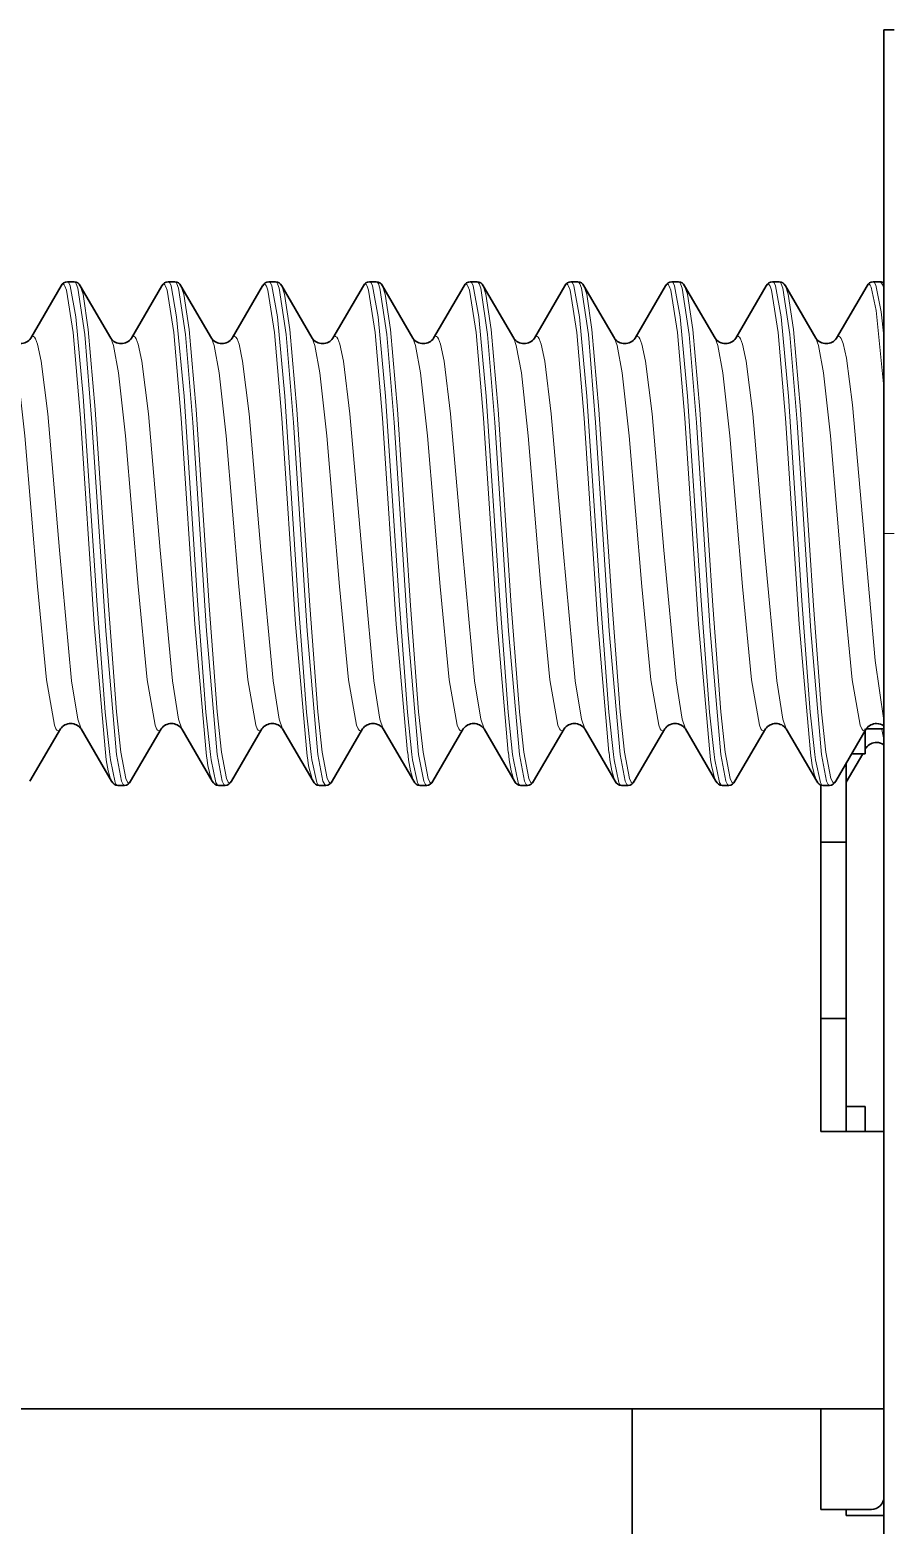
# Model space of a CAD drawing. Extents: x 377 to 822, y 181 to 641.
# Drawn here: x 585.35 to 588.76, y 431.06 to 437 of the extents above; entities that cross this region are included whole.
import ezdxf

# ---------------------------------------------------------------- set-up
doc = ezdxf.new("R2010")
doc.units = 0

msp = doc.modelspace()

# ---------------------------------------------------------------- linework, layer by layer
at = {"color": 7, "lineweight": 35, "ltscale": 0.05}
msp.add_line((588.7419, 437), (588.7419, 435), dxfattribs=at)
at = {"color": 7, "lineweight": 35, "ltscale": 0.001021}
msp.add_line((588.7419, 437), (588.7828, 437), dxfattribs=at)
at = {"color": 7, "lineweight": 35, "ltscale": 0.000671387}
for p, q in [((585.5261, 436), (585.4993, 436)), ((586.3261, 436), (586.2993, 436)), ((587.1261, 436), (587.0992, 436)), ((587.5261, 436), (587.4993, 436)), ((588.3261, 436), (588.2993, 436)), ((586.1261, 434), (586.0992, 434)), ((586.5261, 434), (586.4993, 434)), ((587.3261, 434), (587.2993, 434)), ((588.1261, 434), (588.0992, 434)), ((588.5261, 434), (588.4993, 434))]:
    msp.add_line(p, q, dxfattribs=at)
at = {"color": 7, "lineweight": 35, "ltscale": 0.000669861}
for p, q in [((585.9261, 436), (585.8993, 436)), ((586.7261, 436), (586.6993, 436)), ((587.9261, 436), (587.8993, 436)), ((588.7261, 436), (588.6993, 436)), ((585.7261, 434), (585.6993, 434)), ((586.9261, 434), (586.8993, 434)), ((587.7261, 434), (587.6993, 434))]:
    msp.add_line(p, q, dxfattribs=at)
at = {"color": 7, "lineweight": 35, "ltscale": 0.006018}
for p, q in [((585.4749, 435.9839), (585.3538, 435.7758)), ((585.9505, 435.9839), (586.0716, 435.7758)), ((587.1505, 435.9839), (587.2716, 435.7758)), ((587.4749, 435.9839), (587.3538, 435.7758)), ((587.9505, 435.9839), (588.0716, 435.7758)), ((586.1505, 434.0161), (586.2716, 434.2242)), ((586.4749, 434.0161), (586.3538, 434.2242)), ((586.9505, 434.0161), (587.0716, 434.2242)), ((588.1505, 434.0161), (588.2716, 434.2242)), ((588.4749, 434.0161), (588.3538, 434.2242))]:
    msp.add_line(p, q, dxfattribs=at)
at = {"color": 7, "lineweight": 35, "ltscale": 0.006017}
for p, q in [((585.5505, 435.9839), (585.6716, 435.7758)), ((585.8748, 435.9839), (585.7538, 435.7758)), ((586.2748, 435.9839), (586.1538, 435.7758)), ((586.3505, 435.9839), (586.4716, 435.7758)), ((586.6748, 435.9839), (586.5538, 435.7758)), ((586.7505, 435.9839), (586.8716, 435.7758)), ((587.0748, 435.9839), (586.9538, 435.7758)), ((587.5505, 435.9839), (587.6716, 435.7758)), ((587.8748, 435.9839), (587.7538, 435.7758)), ((588.2748, 435.9839), (588.1538, 435.7758)), ((588.3505, 435.9839), (588.4716, 435.7758)), ((588.6748, 435.9839), (588.5538, 435.7758)), ((585.3505, 434.0161), (585.4716, 434.2242)), ((585.6748, 434.0161), (585.5538, 434.2242)), ((585.7505, 434.0161), (585.8716, 434.2242)), ((586.0748, 434.0161), (585.9538, 434.2242)), ((586.5505, 434.0161), (586.6716, 434.2242)), ((586.8748, 434.0161), (586.7538, 434.2242)), ((587.2748, 434.0161), (587.1538, 434.2242)), ((587.3505, 434.0161), (587.4716, 434.2242)), ((587.6748, 434.0161), (587.5538, 434.2242)), ((587.7505, 434.0161), (587.8716, 434.2242)), ((588.0748, 434.0161), (587.9538, 434.2242)), ((588.5505, 434.0161), (588.6716, 434.2242))]:
    msp.add_line(p, q, dxfattribs=at)
at = {"color": 7, "lineweight": 35, "ltscale": 0.24871}
msp.add_line((588.7419, 435), (588.7419, 425.0516), dxfattribs=at)
at = {"color": 7, "lineweight": 13, "ltscale": 0.001021}
msp.add_line((588.7419, 435), (588.7828, 435), dxfattribs=at)
at = {"color": 7, "lineweight": 35, "ltscale": 0.0025}
for p, q in [((588.6669, 434.1248), (588.6669, 434.2248)), ((588.6669, 432.7248), (588.6669, 432.6248))]:
    msp.add_line(p, q, dxfattribs=at)
at = {"color": 7, "lineweight": 35, "ltscale": 0.001749}
msp.add_line((588.7419, 434.2248), (588.672, 434.2248), dxfattribs=at)
at = {"color": 7, "lineweight": 13, "ltscale": 0.001009}
msp.add_line((588.7419, 434.1825), (588.7335, 434.2219), dxfattribs=at)
at = {"color": 7, "lineweight": 35, "ltscale": 0.000289917}
msp.add_line((588.7419, 434.2364), (588.7419, 434.2248), dxfattribs=at)
at = {"color": 7, "lineweight": 35, "ltscale": 0.00326}
msp.add_line((588.5919, 434.0121), (588.6575, 434.1248), dxfattribs=at)
at = {"color": 7, "lineweight": 35, "ltscale": 0.001329}
msp.add_line((588.6669, 434.1248), (588.6138, 434.1248), dxfattribs=at)
at = {"color": 7, "lineweight": 13, "ltscale": 0.00018743}
msp.add_line((588.6716, 434.1489), (588.6669, 434.143), dxfattribs=at)
at = {"color": 7, "lineweight": 35, "ltscale": 0.007812}
msp.add_line((588.5919, 433.7748), (588.5919, 434.0873), dxfattribs=at)
at = {"color": 7, "lineweight": 35, "ltscale": 0.034409}
msp.add_line((588.4919, 434.0011), (588.4919, 432.6248), dxfattribs=at)
at = {"color": 7, "lineweight": 35, "ltscale": 0.002499}
for p, q in [((588.4919, 433.7748), (588.5919, 433.7748)), ((588.4919, 433.0748), (588.5919, 433.0748))]:
    msp.add_line(p, q, dxfattribs=at)
at = {"color": 7, "lineweight": 35, "ltscale": 0.0175}
msp.add_line((588.5919, 433.0748), (588.5919, 433.7748), dxfattribs=at)
at = {"color": 7, "lineweight": 35, "ltscale": 0.01125}
msp.add_line((588.5919, 432.6248), (588.5919, 433.0748), dxfattribs=at)
at = {"color": 7, "lineweight": 35, "ltscale": 0.001875}
msp.add_line((588.6669, 432.7248), (588.5919, 432.7248), dxfattribs=at)
at = {"color": 7, "lineweight": 35, "ltscale": 0.00625}
msp.add_line((588.4919, 432.6248), (588.7419, 432.6248), dxfattribs=at)
at = {"color": 7, "lineweight": 35, "ltscale": 0.027499}
msp.add_line((588.7419, 432.6248), (588.7419, 431.5248), dxfattribs=at)
at = {"color": 7, "lineweight": 35, "ltscale": 0.1075}
msp.add_line((584.442, 431.5248), (588.7419, 431.5248), dxfattribs=at)
at = {"color": 7, "lineweight": 35, "ltscale": 0.05062}
msp.add_line((587.7419, 429.5), (587.7419, 431.5248), dxfattribs=at)
at = {"color": 7, "lineweight": 35, "ltscale": 0.010001}
msp.add_line((588.4919, 431.1248), (588.4919, 431.5248), dxfattribs=at)
at = {"color": 7, "lineweight": 35, "ltscale": 0.00875}
msp.add_line((588.7419, 431.5248), (588.7419, 431.1748), dxfattribs=at)
at = {"color": 7, "lineweight": 35, "ltscale": 0.005}
for p, q in [((588.692, 431.1248), (588.4919, 431.1248)), ((588.7419, 430.9), (588.7419, 431.1))]:
    msp.add_line(p, q, dxfattribs=at)
at = {"color": 7, "lineweight": 35, "ltscale": 0.000619507}
msp.add_line((588.5919, 431.1248), (588.5919, 431.1), dxfattribs=at)
msp.add_line((588.5919, 431.1248), (588.5919, 431.1), dxfattribs=at)
at = {"color": 7, "lineweight": 35, "ltscale": 0.003751}
for p, q in [((588.7419, 431.1), (588.5919, 431.1)), ((588.5919, 431.1), (588.7419, 431.1))]:
    msp.add_line(p, q, dxfattribs=at)
at = {"color": 7, "lineweight": 13}
for points in [[(585.4992, 436), (585.5005, 435.9998), (585.5031, 435.9982), (585.5057, 435.995), (585.5108, 435.9836), (585.5333, 435.861), (585.5625, 435.5455), (585.6163, 434.7347), (585.6495, 434.2903), (585.6674, 434.1224)], [(585.5262, 436), (585.5278, 435.9997), (585.531, 435.997), (585.5342, 435.9919), (585.5406, 435.9742), (585.5681, 435.7905), (585.597, 435.4407), (585.6514, 434.6133), (585.6943, 434.1224)], [(585.8992, 436), (585.9005, 435.9998), (585.9031, 435.9982), (585.9056, 435.995), (585.9108, 435.9836), (585.9332, 435.861), (585.9625, 435.5455), (586.0164, 434.7347), (586.0495, 434.2903), (586.0674, 434.1224)], [(585.9261, 436), (585.9278, 435.9997), (585.931, 435.997), (585.9342, 435.9919), (585.9406, 435.9742), (585.9681, 435.7905), (585.997, 435.4407), (586.0514, 434.6133), (586.0942, 434.1224)], [(586.2992, 436), (586.3005, 435.9998), (586.303, 435.9982), (586.3057, 435.995), (586.3108, 435.9836), (586.3333, 435.861), (586.3625, 435.5455), (586.4164, 434.7347), (586.4495, 434.2903), (586.4674, 434.1224)], [(586.3262, 436), (586.3278, 435.9997), (586.331, 435.997), (586.3342, 435.9919), (586.3406, 435.9742), (586.368, 435.7905), (586.397, 435.4407), (586.4514, 434.6133), (586.4943, 434.1224)], [(586.6992, 436), (586.7005, 435.9998), (586.7031, 435.9982), (586.7056, 435.995), (586.7108, 435.9836), (586.7332, 435.861), (586.7625, 435.5455), (586.8163, 434.7347), (586.8495, 434.2903), (586.8674, 434.1224)], [(586.7262, 436), (586.7278, 435.9997), (586.731, 435.997), (586.7342, 435.9919), (586.7406, 435.9742), (586.7681, 435.7905), (586.7971, 435.4407), (586.8514, 434.6133), (586.8943, 434.1224)], [(587.0992, 436), (587.1005, 435.9998), (587.1031, 435.9982), (587.1057, 435.995), (587.1108, 435.9836), (587.1332, 435.861), (587.1625, 435.5455), (587.2164, 434.7347), (587.2495, 434.2903), (587.2675, 434.1224)], [(587.1262, 436), (587.1278, 435.9997), (587.131, 435.997), (587.1342, 435.9919), (587.1406, 435.9742), (587.1681, 435.7905), (587.197, 435.4407), (587.2513, 434.6133), (587.2943, 434.1224)], [(587.4992, 436), (587.5005, 435.9998), (587.5031, 435.9982), (587.5057, 435.995), (587.5108, 435.9836), (587.5333, 435.861), (587.5625, 435.5455), (587.6163, 434.7347), (587.6495, 434.2903), (587.6674, 434.1224)], [(587.5262, 436), (587.5278, 435.9997), (587.531, 435.997), (587.5342, 435.9919), (587.5406, 435.9742), (587.5681, 435.7905), (587.597, 435.4407), (587.6514, 434.6133), (587.6943, 434.1224)], [(587.8992, 436), (587.9005, 435.9998), (587.9031, 435.9982), (587.9056, 435.995), (587.9108, 435.9836), (587.9332, 435.861), (587.9625, 435.5455), (588.0164, 434.7347), (588.0495, 434.2903), (588.0674, 434.1224)], [(587.9261, 436), (587.9278, 435.9997), (587.931, 435.997), (587.9342, 435.9919), (587.9406, 435.9742), (587.9681, 435.7905), (587.997, 435.4407), (588.0514, 434.6133), (588.0942, 434.1224)], [(588.2992, 436), (588.3005, 435.9998), (588.303, 435.9982), (588.3057, 435.995), (588.3108, 435.9836), (588.3333, 435.861), (588.3625, 435.5455), (588.4164, 434.7347), (588.4495, 434.2903), (588.4674, 434.1224)], [(588.3262, 436), (588.3278, 435.9997), (588.331, 435.997), (588.3342, 435.9919), (588.3406, 435.9742), (588.368, 435.7905), (588.397, 435.4407), (588.4514, 434.6133), (588.4943, 434.1224)], [(588.6992, 436), (588.7004, 435.9998), (588.7028, 435.9985), (588.7051, 435.9957), (588.7099, 435.9861), (588.7307, 435.8805), (588.7419, 435.7844)], [(585.4819, 435.99), (585.4835, 435.9897), (585.4865, 435.9874), (585.4896, 435.9827), (585.4957, 435.9667), (585.5222, 435.798), (585.5513, 435.4581), (585.6055, 434.6406), (585.6501, 434.1307)], [(585.5505, 435.9839), (585.5615, 435.9508), (585.5824, 435.8104), (585.6103, 435.4929), (585.6621, 434.7146), (585.6942, 434.2917), (585.7115, 434.1317)], [(585.8819, 435.99), (585.8834, 435.9897), (585.8865, 435.9874), (585.8896, 435.9827), (585.8958, 435.9667), (585.9222, 435.798), (585.9513, 435.4581), (586.0056, 434.6406), (586.0501, 434.1307)], [(585.9505, 435.9839), (585.9614, 435.9508), (585.9824, 435.8104), (586.0103, 435.4929), (586.0621, 434.7146), (586.0942, 434.2917), (586.1116, 434.1317)], [(586.2819, 435.99), (586.2834, 435.9897), (586.2865, 435.9874), (586.2896, 435.9827), (586.2957, 435.9667), (586.3222, 435.798), (586.3513, 435.4581), (586.4056, 434.6406), (586.4501, 434.1307)], [(586.3505, 435.9839), (586.3615, 435.9508), (586.3824, 435.8104), (586.4103, 435.4929), (586.4621, 434.7146), (586.4942, 434.2917), (586.5115, 434.1317)], [(586.6819, 435.99), (586.6835, 435.9897), (586.6865, 435.9874), (586.6896, 435.9827), (586.6957, 435.9667), (586.7222, 435.798), (586.7513, 435.4581), (586.8055, 434.6406), (586.8502, 434.1307)], [(586.7505, 435.9839), (586.7614, 435.9508), (586.7824, 435.8104), (586.8103, 435.4929), (586.8621, 434.7146), (586.8942, 434.2917), (586.9116, 434.1317)], [(587.0819, 435.99), (587.0834, 435.9897), (587.0865, 435.9874), (587.0896, 435.9827), (587.0957, 435.9667), (587.1222, 435.798), (587.1512, 435.4581), (587.2056, 434.6406), (587.2501, 434.1307)], [(587.1505, 435.9839), (587.1614, 435.9508), (587.1824, 435.8104), (587.2103, 435.4929), (587.2621, 434.7146), (587.2942, 434.2917), (587.3116, 434.1317)], [(587.4819, 435.99), (587.4835, 435.9897), (587.4865, 435.9874), (587.4896, 435.9827), (587.4957, 435.9667), (587.5222, 435.798), (587.5513, 435.4581), (587.6055, 434.6406), (587.6501, 434.1307)], [(587.5505, 435.9839), (587.5615, 435.9508), (587.5824, 435.8104), (587.6103, 435.4929), (587.6621, 434.7146), (587.6942, 434.2917), (587.7115, 434.1317)], [(587.8819, 435.99), (587.8834, 435.9897), (587.8865, 435.9874), (587.8896, 435.9827), (587.8958, 435.9667), (587.9222, 435.798), (587.9513, 435.4581), (588.0056, 434.6406), (588.0501, 434.1307)], [(587.9505, 435.9839), (587.9614, 435.9508), (587.9824, 435.8104), (588.0103, 435.4929), (588.0621, 434.7146), (588.0942, 434.2917), (588.1116, 434.1317)], [(588.2819, 435.99), (588.2834, 435.9897), (588.2865, 435.9874), (588.2896, 435.9827), (588.2957, 435.9667), (588.3222, 435.798), (588.3513, 435.4581), (588.4056, 434.6406), (588.4501, 434.1307)], [(588.3505, 435.9839), (588.3615, 435.9508), (588.3824, 435.8104), (588.4103, 435.4929), (588.4621, 434.7146), (588.4942, 434.2917), (588.5115, 434.1317)], [(588.6819, 435.99), (588.683, 435.9898), (588.6852, 435.9886), (588.6875, 435.9862), (588.6919, 435.9778), (588.7114, 435.8852), (588.7419, 435.5813)], [(585.4627, 434.2165), (585.4597, 434.2174), (585.4576, 434.219), (585.4536, 434.2245), (585.4476, 434.2386), (585.4158, 434.4196), (585.38, 434.7896), (585.3298, 435.3874), (585.3021, 435.6383), (585.2821, 435.7473), (585.2716, 435.7758)], [(585.5538, 434.2242), (585.5406, 434.2628), (585.5163, 434.4155), (585.4681, 434.9339), (585.4211, 435.4755), (585.3951, 435.6839), (585.3809, 435.7516), (585.3729, 435.7734), (585.3688, 435.7798), (585.3647, 435.7831), (585.3627, 435.7835)], [(585.8627, 434.2165), (585.8596, 434.2174), (585.8576, 434.219), (585.8536, 434.2245), (585.8475, 434.2386), (585.8158, 434.4196), (585.78, 434.7896), (585.7297, 435.3874), (585.7021, 435.6383), (585.6821, 435.7473), (585.6716, 435.7758)], [(585.9538, 434.2242), (585.9407, 434.2628), (585.9163, 434.4155), (585.868, 434.9339), (585.8212, 435.4755), (585.7951, 435.6839), (585.7809, 435.7516), (585.7729, 435.7734), (585.7688, 435.7798), (585.7647, 435.7831), (585.7627, 435.7835)], [(586.2627, 434.2165), (586.2596, 434.2174), (586.2576, 434.219), (586.2535, 434.2245), (586.2476, 434.2386), (586.2158, 434.4196), (586.18, 434.7896), (586.1298, 435.3874), (586.1021, 435.6383), (586.0822, 435.7473), (586.0716, 435.7758)], [(586.3538, 434.2242), (586.3407, 434.2628), (586.3163, 434.4155), (586.2681, 434.9339), (586.2211, 435.4755), (586.1951, 435.6839), (586.1809, 435.7516), (586.1729, 435.7734), (586.1688, 435.7798), (586.1647, 435.7831), (586.1627, 435.7835)], [(586.6627, 434.2165), (586.6596, 434.2174), (586.6576, 434.219), (586.6536, 434.2245), (586.6475, 434.2386), (586.6158, 434.4196), (586.58, 434.7896), (586.5298, 435.3874), (586.5021, 435.6383), (586.4821, 435.7473), (586.4716, 435.7758)], [(586.7538, 434.2242), (586.7407, 434.2628), (586.7163, 434.4155), (586.668, 434.9339), (586.6212, 435.4755), (586.5952, 435.6839), (586.5809, 435.7516), (586.5729, 435.7734), (586.5688, 435.7798), (586.5647, 435.7831), (586.5627, 435.7835)], [(587.0627, 434.2165), (587.0596, 434.2174), (587.0576, 434.219), (587.0535, 434.2245), (587.0475, 434.2386), (587.0158, 434.4196), (586.98, 434.7896), (586.9297, 435.3874), (586.9021, 435.6383), (586.8821, 435.7473), (586.8716, 435.7758)], [(587.1538, 434.2242), (587.1407, 434.2628), (587.1163, 434.4155), (587.0681, 434.9339), (587.0212, 435.4755), (586.9951, 435.6839), (586.9809, 435.7516), (586.9729, 435.7734), (586.9688, 435.7798), (586.9647, 435.7831), (586.9627, 435.7835)], [(587.4627, 434.2165), (587.4597, 434.2174), (587.4576, 434.219), (587.4536, 434.2245), (587.4476, 434.2386), (587.4158, 434.4196), (587.38, 434.7896), (587.3298, 435.3874), (587.3021, 435.6383), (587.2821, 435.7473), (587.2716, 435.7758)], [(587.5538, 434.2242), (587.5406, 434.2628), (587.5163, 434.4155), (587.4681, 434.9339), (587.4211, 435.4755), (587.3951, 435.6839), (587.3809, 435.7516), (587.3729, 435.7734), (587.3688, 435.7798), (587.3647, 435.7831), (587.3627, 435.7835)], [(587.8627, 434.2165), (587.8596, 434.2174), (587.8576, 434.219), (587.8536, 434.2245), (587.8475, 434.2386), (587.8158, 434.4196), (587.78, 434.7896), (587.7297, 435.3874), (587.7021, 435.6383), (587.6821, 435.7473), (587.6716, 435.7758)], [(587.9538, 434.2242), (587.9407, 434.2628), (587.9163, 434.4155), (587.868, 434.9339), (587.8212, 435.4755), (587.7951, 435.6839), (587.7809, 435.7516), (587.7729, 435.7734), (587.7688, 435.7798), (587.7647, 435.7831), (587.7627, 435.7835)], [(588.2627, 434.2165), (588.2596, 434.2174), (588.2576, 434.219), (588.2535, 434.2245), (588.2476, 434.2386), (588.2158, 434.4196), (588.18, 434.7896), (588.1298, 435.3874), (588.1021, 435.6383), (588.0822, 435.7473), (588.0716, 435.7758)], [(588.3538, 434.2242), (588.3407, 434.2628), (588.3163, 434.4155), (588.2681, 434.9339), (588.2211, 435.4755), (588.1951, 435.6839), (588.1809, 435.7516), (588.1729, 435.7734), (588.1688, 435.7798), (588.1647, 435.7831), (588.1627, 435.7835)], [(588.6627, 434.2165), (588.6596, 434.2174), (588.6576, 434.219), (588.6536, 434.2245), (588.6475, 434.2386), (588.6158, 434.4196), (588.58, 434.7896), (588.5298, 435.3874), (588.5021, 435.6383), (588.4821, 435.7473), (588.4716, 435.7758)], [(588.7419, 434.2577), (588.7072, 434.4964), (588.6624, 435.0042), (588.6175, 435.5107), (588.5931, 435.6959), (588.5798, 435.7553), (588.5723, 435.7746), (588.5684, 435.7803), (588.5646, 435.7831), (588.5627, 435.7835)], [(585.6992, 434), (585.6981, 434.0002), (585.6959, 434.0014), (585.6937, 434.0038), (585.6894, 434.012), (585.6703, 434.1016), (585.6674, 434.1224)], [(585.6943, 434.1224), (585.7142, 434.0173), (585.7211, 434.0031), (585.7245, 434.0003), (585.7262, 434)], [(585.7115, 434.1317), (585.7315, 434.0274), (585.7383, 434.0132), (585.7418, 434.0103), (585.7435, 434.01)], [(586.0992, 434), (586.0981, 434.0002), (586.0959, 434.0014), (586.0938, 434.0038), (586.0894, 434.012), (586.0703, 434.1016), (586.0674, 434.1224)], [(586.0942, 434.1224), (586.1143, 434.0173), (586.1211, 434.0031), (586.1245, 434.0003), (586.1262, 434)], [(586.1116, 434.1317), (586.1315, 434.0274), (586.1384, 434.0132), (586.1418, 434.0103), (586.1434, 434.01)], [(586.4992, 434), (586.4981, 434.0002), (586.4959, 434.0014), (586.4938, 434.0038), (586.4894, 434.012), (586.4703, 434.1016), (586.4674, 434.1224)], [(586.4943, 434.1224), (586.5142, 434.0173), (586.5211, 434.0031), (586.5245, 434.0003), (586.5262, 434)], [(586.5115, 434.1317), (586.5316, 434.0274), (586.5384, 434.0132), (586.5418, 434.0103), (586.5435, 434.01)], [(586.8992, 434), (586.8981, 434.0002), (586.8959, 434.0014), (586.8937, 434.0038), (586.8894, 434.012), (586.8703, 434.1016), (586.8674, 434.1224)], [(586.8943, 434.1224), (586.9142, 434.0173), (586.9211, 434.0031), (586.9245, 434.0003), (586.9261, 434)], [(586.9116, 434.1317), (586.9315, 434.0274), (586.9384, 434.0132), (586.9418, 434.0103), (586.9435, 434.01)], [(587.2992, 434), (587.2981, 434.0002), (587.2959, 434.0014), (587.2938, 434.0038), (587.2894, 434.012), (587.2703, 434.1016), (587.2675, 434.1224)], [(587.2943, 434.1224), (587.3142, 434.0173), (587.321, 434.0031), (587.3245, 434.0003), (587.3262, 434)], [(587.3116, 434.1317), (587.3315, 434.0274), (587.3384, 434.0132), (587.3418, 434.0103), (587.3434, 434.01)], [(587.6992, 434), (587.6981, 434.0002), (587.6959, 434.0014), (587.6937, 434.0038), (587.6894, 434.012), (587.6703, 434.1016), (587.6674, 434.1224)], [(587.6943, 434.1224), (587.7142, 434.0173), (587.7211, 434.0031), (587.7245, 434.0003), (587.7262, 434)], [(587.7115, 434.1317), (587.7315, 434.0274), (587.7383, 434.0132), (587.7418, 434.0103), (587.7435, 434.01)], [(588.0992, 434), (588.0981, 434.0002), (588.0959, 434.0014), (588.0938, 434.0038), (588.0894, 434.012), (588.0703, 434.1016), (588.0674, 434.1224)], [(588.0942, 434.1224), (588.1143, 434.0173), (588.1211, 434.0031), (588.1245, 434.0003), (588.1262, 434)], [(588.1116, 434.1317), (588.1315, 434.0274), (588.1384, 434.0132), (588.1418, 434.0103), (588.1434, 434.01)], [(588.4992, 434), (588.4981, 434.0002), (588.4959, 434.0014), (588.4938, 434.0038), (588.4894, 434.012), (588.4703, 434.1016), (588.4674, 434.1224)], [(588.4943, 434.1224), (588.5142, 434.0173), (588.5211, 434.0031), (588.5245, 434.0003), (588.5262, 434)], [(588.5115, 434.1317), (588.5316, 434.0274), (588.5384, 434.0132), (588.5418, 434.0103), (588.5435, 434.01)]]:
    msp.add_lwpolyline(points, dxfattribs=at)
at = {"color": 7, "lineweight": 35}
for centre, radius, start, end in [((585.5009, 435.9714), 0.0288, 93.37248, 154.38339), ((585.5245, 435.9714), 0.0288, 25.63143, 86.63092), ((585.9009, 435.9714), 0.0288, 93.37248, 154.38339), ((585.9245, 435.9714), 0.0288, 25.63143, 86.63092), ((586.3009, 435.9714), 0.0288, 93.37248, 154.38339), ((586.3245, 435.9714), 0.0288, 25.63143, 86.63092), ((586.7009, 435.9714), 0.0288, 93.37248, 154.38339), ((586.7245, 435.9714), 0.0288, 25.63143, 86.63092), ((587.1009, 435.9714), 0.0288, 93.37248, 154.38339), ((587.1245, 435.9714), 0.0288, 25.63143, 86.63092), ((587.5009, 435.9714), 0.0288, 93.37248, 154.38339), ((587.5245, 435.9714), 0.0288, 25.63143, 86.63092), ((587.9009, 435.9714), 0.0288, 93.37248, 154.38339), ((587.9245, 435.9714), 0.0288, 25.63143, 86.63092), ((588.3009, 435.9714), 0.0288, 93.37248, 154.38339), ((588.3245, 435.9714), 0.0288, 25.63143, 86.63092), ((588.7009, 435.9714), 0.0288, 93.37248, 154.38339), ((588.7258, 435.9747), 0.0254, 50.54922, 89.11218), ((585.3136, 435.8036), 0.0489, 268.91382, 325.33917), ((585.7117, 435.8036), 0.0489, 214.66083, 271.08618), ((585.7136, 435.8036), 0.0489, 268.91382, 325.33917), ((586.1118, 435.8036), 0.0489, 214.66083, 271.08618), ((586.1136, 435.8036), 0.0489, 268.91382, 325.33916), ((586.5118, 435.8036), 0.0489, 214.66084, 271.08618), ((586.5136, 435.8036), 0.0489, 268.91382, 325.33917), ((586.9117, 435.8036), 0.0489, 214.66084, 271.08618), ((586.9136, 435.8036), 0.0489, 268.91382, 325.33917), ((587.3118, 435.8036), 0.0489, 214.66083, 271.08618), ((587.3136, 435.8036), 0.0489, 268.91382, 325.33917), ((587.7117, 435.8036), 0.0489, 214.66084, 271.08618), ((587.7136, 435.8036), 0.0489, 268.91382, 325.33916), ((588.1118, 435.8036), 0.0489, 214.66084, 271.08618), ((588.1136, 435.8036), 0.0489, 268.91382, 325.33917), ((588.5118, 435.8036), 0.0489, 214.66083, 271.08618), ((588.5136, 435.8036), 0.0489, 268.91382, 325.33916), ((585.5118, 434.1964), 0.0489, 88.91382, 145.33917), ((585.5136, 434.1964), 0.0489, 34.66083, 91.08618), ((585.9117, 434.1964), 0.0489, 88.91382, 145.33916), ((585.9136, 434.1964), 0.0489, 34.66083, 91.08618), ((586.3118, 434.1964), 0.0489, 88.91382, 145.33916), ((586.3136, 434.1964), 0.0489, 34.66083, 91.08618), ((586.7117, 434.1964), 0.0489, 88.91382, 145.33917), ((586.7136, 434.1964), 0.0489, 34.66084, 91.08618), ((587.1118, 434.1964), 0.0489, 88.91382, 145.33916), ((587.1136, 434.1964), 0.0489, 34.66084, 91.08618), ((587.5118, 434.1964), 0.0489, 88.91382, 145.33917), ((587.5136, 434.1964), 0.0489, 34.66083, 91.08618), ((587.9117, 434.1964), 0.0489, 88.91382, 145.33917), ((587.9136, 434.1964), 0.0489, 34.66083, 91.08618), ((588.3118, 434.1964), 0.0489, 88.91382, 145.33916), ((588.3136, 434.1964), 0.0489, 34.66083, 91.08618), ((588.7117, 434.1964), 0.0489, 88.91382, 145.33916), ((588.7128, 434.1939), 0.0515, 55.35385, 90.15375), ((588.7117, 434.1212), 0.0489, 88.91382, 145.33916), ((588.7128, 434.1187), 0.0515, 55.32437, 90.15419), ((585.7009, 434.0286), 0.0288, 205.61661, 266.62752), ((585.7245, 434.0286), 0.0288, 273.36908, 334.36857), ((586.1009, 434.0286), 0.0288, 205.61661, 266.62752), ((586.1245, 434.0286), 0.0288, 273.36908, 334.36857), ((586.5009, 434.0286), 0.0288, 205.61661, 266.62752), ((586.5245, 434.0286), 0.0288, 273.36908, 334.36857), ((586.9009, 434.0286), 0.0288, 205.61661, 266.62752), ((586.9245, 434.0286), 0.0288, 273.36908, 334.36857), ((587.3009, 434.0286), 0.0288, 205.61661, 266.62752), ((587.3245, 434.0286), 0.0288, 273.36908, 334.36857), ((587.7009, 434.0286), 0.0288, 205.61661, 266.62752), ((587.7245, 434.0286), 0.0288, 273.36908, 334.36857), ((588.1009, 434.0286), 0.0288, 205.61661, 266.62752), ((588.1245, 434.0286), 0.0288, 273.36908, 334.36857), ((588.5009, 434.0286), 0.0288, 205.61661, 266.62752), ((588.5245, 434.0286), 0.0288, 273.36908, 334.36857), ((588.692, 431.1748), 0.05, 270, 0)]:
    msp.add_arc(centre, radius, start, end, dxfattribs=at)
at = {"color": 7, "lineweight": 13}
for centre, radius, start, end in [((588.6992, 435.9685), 0.042, 0.95118, 49.50562), ((585.4842, 435.9805), 0.00986, 103.68469, 160.12131), ((585.8842, 435.9805), 0.00986, 103.68469, 160.12131), ((586.2842, 435.9805), 0.00986, 103.68469, 160.12131), ((586.6842, 435.9805), 0.00986, 103.68469, 160.12131), ((587.0842, 435.9805), 0.00986, 103.68469, 160.12131), ((587.4842, 435.9805), 0.00986, 103.68469, 160.12131), ((587.8842, 435.9805), 0.00986, 103.68469, 160.12131), ((588.2842, 435.9805), 0.00986, 103.68469, 160.12131), ((588.6842, 435.9805), 0.00986, 103.68469, 160.12131), ((585.3655, 435.7715), 0.0124, 103.58652, 159.95404), ((585.7656, 435.7715), 0.0124, 103.58652, 159.95404), ((586.1656, 435.7715), 0.0124, 103.58653, 159.95404), ((586.5656, 435.7715), 0.0124, 103.58652, 159.95404), ((586.9656, 435.7715), 0.0124, 103.58652, 159.95404), ((587.3655, 435.7715), 0.0124, 103.58652, 159.95404), ((587.7656, 435.7715), 0.0124, 103.58653, 159.95404), ((588.1656, 435.7715), 0.0124, 103.58652, 159.95404), ((588.5656, 435.7715), 0.0124, 103.58652, 159.95404), ((585.4598, 434.2285), 0.0124, 283.58652, 339.95404), ((585.8598, 434.2285), 0.0124, 283.58652, 339.95404), ((586.2598, 434.2285), 0.0124, 283.58652, 339.95404), ((586.6598, 434.2285), 0.0124, 283.58652, 339.95404), ((587.0598, 434.2285), 0.0124, 283.58652, 339.95404), ((587.4598, 434.2285), 0.0124, 283.58652, 339.95404), ((587.8598, 434.2285), 0.0124, 283.58652, 339.95404), ((588.2598, 434.2285), 0.0124, 283.58652, 339.95404), ((588.6598, 434.2285), 0.0124, 283.58652, 339.95404), ((586.0929, 434.1614), 0.4432, 183.9659, 199.15922), ((586.4929, 434.1614), 0.4432, 183.9659, 199.15922), ((586.8929, 434.1614), 0.4432, 183.9659, 199.15922), ((587.2929, 434.1614), 0.4432, 183.9659, 199.15922), ((587.6929, 434.1614), 0.4432, 183.9659, 199.15922), ((588.0929, 434.1614), 0.4432, 183.9659, 199.15922), ((588.4929, 434.1614), 0.4432, 183.9659, 199.15922), ((588.8929, 434.1614), 0.4432, 183.9659, 199.15922), ((585.7411, 434.0195), 0.00985, 283.66719, 340.09649), ((586.1412, 434.0195), 0.00985, 283.66719, 340.09649), ((586.5411, 434.0195), 0.00985, 283.66719, 340.09649), ((586.9412, 434.0195), 0.00985, 283.66719, 340.09649), ((587.3412, 434.0195), 0.00985, 283.66719, 340.09649), ((587.7411, 434.0195), 0.00985, 283.66719, 340.09649), ((588.1412, 434.0195), 0.00985, 283.66719, 340.09649), ((588.5411, 434.0195), 0.00985, 283.66719, 340.09649)]:
    msp.add_arc(centre, radius, start, end, dxfattribs=at)

doc.saveas('drawing.dxf')
